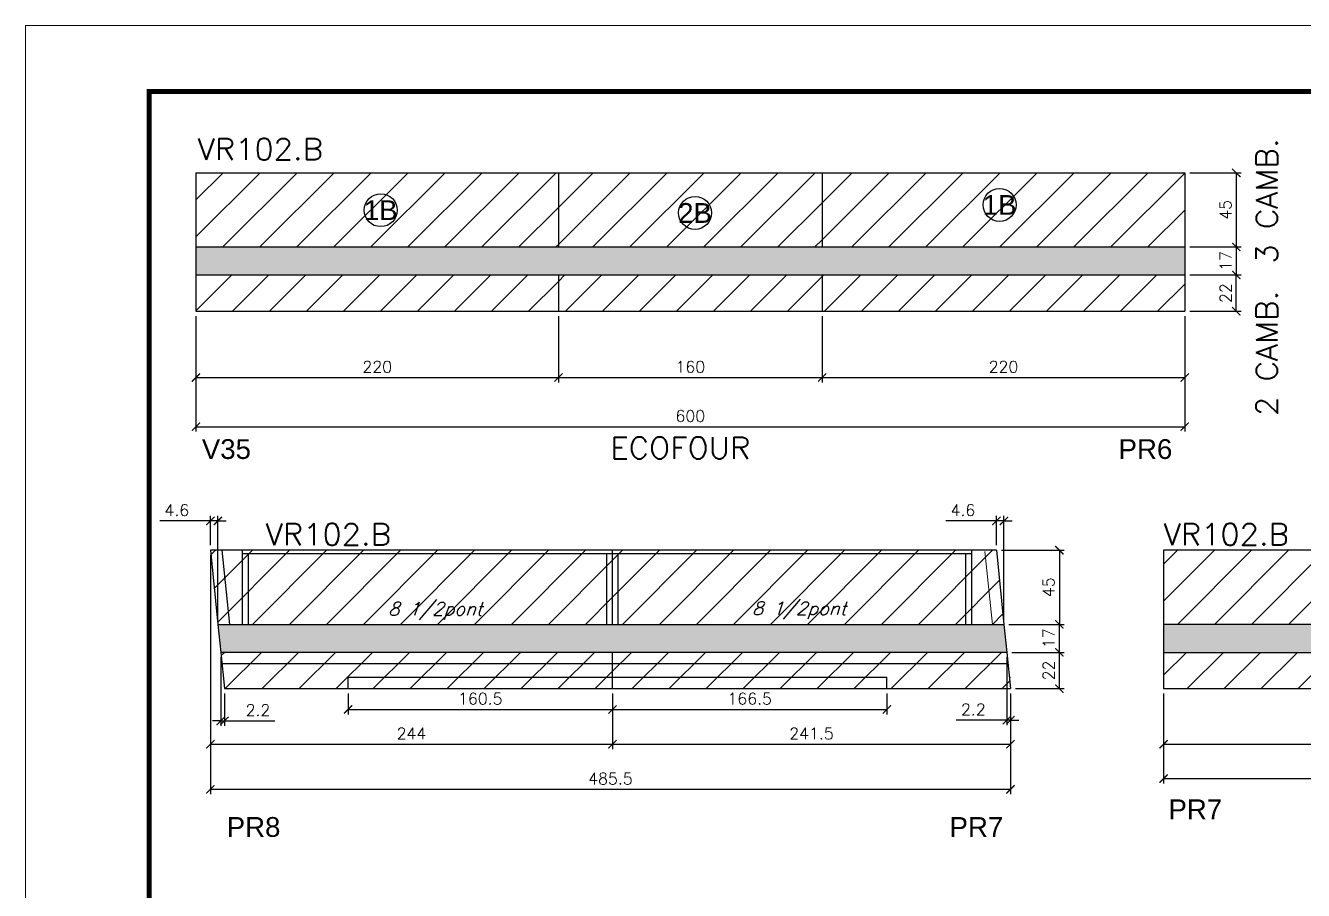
# Model space of a CAD drawing. Extents: x 2582 to 11841, y -26396 to 2611.
# Drawn here: x 2582 to 3357, y -1751 to -1226 of the extents above; entities that cross this region are included whole.
import ezdxf
from ezdxf.enums import TextEntityAlignment as Align

# ---------------------------------------------------------------- set-up
doc = ezdxf.new("R2010")
doc.units = 0
doc.linetypes.add('DASHED', pattern=[0.75, 0.5, -0.25])
for name, color, linetype in [('5', 5, 'Continuous'), ('COTA', 241, 'Continuous'), ('Painéis', 200, 'Continuous'), ('Romaneio', 10, 'Continuous'), ('SARR_2.2x7', 40, 'Continuous'), ('SARR_3.5x7', 81, 'Continuous'), ('texto', 7, 'Continuous')]:
    doc.layers.add(name, color=color, linetype=linetype)
for name, color, linetype, lineweight in [('Folhas', 255, 'Continuous', 9), ('Hachura', 251, 'Continuous', 9), ('Sarr 2.2x7', 40, 'Continuous', 9), ('SARRAFO DE PRESSAO', 251, 'DASHED', 9), ('Texto Seção', 7, 'Continuous', 15)]:
    doc.layers.add(name, color=color, linetype=linetype, lineweight=lineweight)
doc.styles.add('ARIAL', font='arial.ttf')
doc.styles.add('REGUA-120', font='ROMANS.shx', dxfattribs={"height": 15})
doc.styles.add('Romans', font='romans.shx')
doc.styles.get("Standard").update_dxf_attribs({"font": 'arial.ttf'})
doc.dimstyles.new('Cota Paínel', dxfattribs={"dimtxt": 7, "dimasz": 5, "dimexe": 3, "dimexo": 3, "dimgap": 3, "dimtad": 1, "dimdec": 1, "dimzin": 12, "dimdsep": 46, "dimtxsty": 'Romans', "dimblk": 'ARCHTICK', "dimcen": 0, "dimclrd": 4, "dimclre": 4, "dimclrt": 1, "dimadec": 1, "dimazin": 3, "dimtfac": 1, "dimtdec": 1, "dimtmove": 0, "dimatfit": 3, "dimldrblk": 'OBLIQUE', "dimfxl": 1, "dimtolj": 1, "dimtzin": 12, "dimarcsym": 0})
pattern_1 = [(45, (-126439.366, -33020.383), (-11.2253202, 11.2253202), [])]

# ---------------------------------------------------------------- blocks, each defined once
blk = doc.blocks.new('9999999999')
at = {"layer": 'Folhas'}
blk.add_lwpolyline([(98138.98, 34190.21), (99623.98, 34190.21), (99623.98, 35240.21), (98138.98, 35240.21)], close=True, dxfattribs=at)
at = {"layer": 'Folhas', "color": 30, "const_width": 3}
blk.add_lwpolyline([(98213.98, 34230.21), (99583.98, 34230.21), (99583.98, 35200.21), (98213.98, 35200.21)], close=True, dxfattribs=at)
blk = doc.blocks.new('_ArchTick')
at = {"color": 0, "linetype": 'ByBlock', "const_width": 0.15}
blk.add_lwpolyline([(-0.5, -0.5), (0.5, 0.5)], dxfattribs=at)
blk = doc.blocks.new('*D303')
at = {"layer": 'COTA', "color": 4, "linetype": 'ByBlock', "lineweight": -2, "transparency": 16777216}
for p, q in [((3272.16, -1631.37), (3272.16, -1686.03)), ((3846.59, -1631.37), (3846.59, -1686.03)), ((3272.16, -1683.03), (3846.59, -1683.03))]:
    blk.add_line(p, q, dxfattribs=at)
at = {"layer": 'Defpoints', "color": 0, "linetype": 'ByBlock', "transparency": 16777216}
for p in [(3272.16, -1628.37), (3846.59, -1628.37), (3846.59, -1683.03)]:
    blk.add_point(p, dxfattribs=at)
at = {"layer": 'COTA', "color": 4, "linetype": 'ByBlock', "lineweight": -2, "transparency": 16777216, "xscale": 5, "yscale": 5, "zscale": 5, "rotation": 180}
blk.add_blockref('_ArchTick', (3272.16, -1683.03), dxfattribs=at)
at = {"layer": 'COTA', "color": 4, "linetype": 'ByBlock', "lineweight": -2, "transparency": 16777216, "xscale": 5, "yscale": 5, "zscale": 5}
blk.add_blockref('_ArchTick', (3846.59, -1683.03), dxfattribs=at)
at = {"layer": 'COTA', "color": 1, "linetype": 'ByBlock', "transparency": 16777216, "insert": (3564.15, -1676.53), "char_height": 7, "attachment_point": 5, "style": 'Romans'}
blk.add_mtext('\\A1;574.4', dxfattribs=at)
blk = doc.blocks.new('_Oblique')
at = {"color": 0, "linetype": 'ByBlock', "lineweight": -2}
blk.add_line((-0.5, -0.5), (0.5, 0.5), dxfattribs=at)
blk = doc.blocks.new('*D307')
at = {"layer": 'COTA', "color": 4, "linetype": 'ByBlock', "lineweight": -2, "transparency": 16777216}
for p, q in [((3272.16, -1631.37), (3272.16, -1665.17)), ((3492.16, -1631.37), (3492.16, -1665.17)), ((3272.16, -1662.17), (3492.16, -1662.17))]:
    blk.add_line(p, q, dxfattribs=at)
at = {"layer": 'Defpoints', "color": 0, "linetype": 'ByBlock', "transparency": 16777216}
for p in [(3272.16, -1628.37), (3492.16, -1628.37), (3492.16, -1662.17)]:
    blk.add_point(p, dxfattribs=at)
at = {"layer": 'COTA', "color": 4, "linetype": 'ByBlock', "lineweight": -2, "transparency": 16777216, "xscale": 5, "yscale": 5, "zscale": 5, "rotation": 180}
blk.add_blockref('_ArchTick', (3272.16, -1662.17), dxfattribs=at)
at = {"layer": 'COTA', "color": 4, "linetype": 'ByBlock', "lineweight": -2, "transparency": 16777216, "xscale": 5, "yscale": 5, "zscale": 5}
blk.add_blockref('_ArchTick', (3492.16, -1662.17), dxfattribs=at)
at = {"layer": 'COTA', "color": 1, "linetype": 'ByBlock', "transparency": 16777216, "insert": (3382.16, -1655.67), "char_height": 7, "attachment_point": 5, "style": 'Romans'}
blk.add_mtext('\\A1;220', dxfattribs=at)
blk = doc.blocks.new('*D280')
at = {"layer": 'COTA', "color": 4, "linetype": 'ByBlock', "lineweight": -2, "transparency": 16777216}
for p, q in [((2693.78, -1547.37), (2693.78, -1692.53)), ((3179.3, -1631.37), (3179.3, -1692.53)), ((3179.3, -1689.53), (2693.78, -1689.53))]:
    blk.add_line(p, q, dxfattribs=at)
at = {"layer": 'Defpoints', "color": 0, "linetype": 'ByBlock', "transparency": 16777216}
for p in [(2693.78, -1544.37), (3179.3, -1628.37), (2693.78, -1689.53)]:
    blk.add_point(p, dxfattribs=at)
at = {"layer": 'COTA', "color": 4, "linetype": 'ByBlock', "lineweight": -2, "transparency": 16777216, "xscale": 5, "yscale": 5, "zscale": 5, "rotation": 180}
blk.add_blockref('_ArchTick', (2693.78, -1689.53), dxfattribs=at)
at = {"layer": 'COTA', "color": 4, "linetype": 'ByBlock', "lineweight": -2, "transparency": 16777216, "xscale": 5, "yscale": 5, "zscale": 5}
blk.add_blockref('_ArchTick', (3179.3, -1689.53), dxfattribs=at)
at = {"layer": 'COTA', "color": 1, "linetype": 'ByBlock', "transparency": 16777216, "insert": (2936.54, -1683.03), "char_height": 7, "attachment_point": 5, "style": 'Romans'}
blk.add_mtext('\\A1;485.5', dxfattribs=at)
blk = doc.blocks.new('*D281')
at = {"layer": 'COTA', "color": 4, "linetype": 'ByBlock', "lineweight": -2, "transparency": 16777216}
for p, q in [((2693.78, -1547.37), (2693.78, -1665.17)), ((2937.78, -1631.37), (2937.78, -1665.17)), ((2693.78, -1662.17), (2937.78, -1662.17))]:
    blk.add_line(p, q, dxfattribs=at)
at = {"layer": 'Defpoints', "color": 0, "linetype": 'ByBlock', "transparency": 16777216}
for p in [(2693.78, -1544.37), (2937.78, -1628.37), (2937.78, -1662.17)]:
    blk.add_point(p, dxfattribs=at)
at = {"layer": 'COTA', "color": 4, "linetype": 'ByBlock', "lineweight": -2, "transparency": 16777216, "xscale": 5, "yscale": 5, "zscale": 5, "rotation": 180}
blk.add_blockref('_ArchTick', (2693.78, -1662.17), dxfattribs=at)
at = {"layer": 'COTA', "color": 4, "linetype": 'ByBlock', "lineweight": -2, "transparency": 16777216, "xscale": 5, "yscale": 5, "zscale": 5}
blk.add_blockref('_ArchTick', (2937.78, -1662.17), dxfattribs=at)
at = {"layer": 'COTA', "color": 1, "linetype": 'ByBlock', "transparency": 16777216, "insert": (2815.78, -1655.67), "char_height": 7, "attachment_point": 5, "style": 'Romans'}
blk.add_mtext('\\A1;244', dxfattribs=at)
blk = doc.blocks.new('*D282')
at = {"layer": 'COTA', "color": 4, "linetype": 'ByBlock', "lineweight": -2, "transparency": 16777216}
for p, q in [((2937.78, -1631.37), (2937.78, -1665.17)), ((3179.3, -1631.37), (3179.3, -1665.17)), ((2937.78, -1662.17), (3179.3, -1662.17))]:
    blk.add_line(p, q, dxfattribs=at)
at = {"layer": 'Defpoints', "color": 0, "linetype": 'ByBlock', "transparency": 16777216}
for p in [(2937.78, -1628.37), (3179.3, -1628.37), (3179.3, -1662.17)]:
    blk.add_point(p, dxfattribs=at)
at = {"layer": 'COTA', "color": 4, "linetype": 'ByBlock', "lineweight": -2, "transparency": 16777216, "xscale": 5, "yscale": 5, "zscale": 5, "rotation": 180}
blk.add_blockref('_ArchTick', (2937.78, -1662.17), dxfattribs=at)
at = {"layer": 'COTA', "color": 4, "linetype": 'ByBlock', "lineweight": -2, "transparency": 16777216, "xscale": 5, "yscale": 5, "zscale": 5}
blk.add_blockref('_ArchTick', (3179.3, -1662.17), dxfattribs=at)
at = {"layer": 'COTA', "color": 1, "linetype": 'ByBlock', "transparency": 16777216, "insert": (3058.54, -1655.67), "char_height": 7, "attachment_point": 5, "style": 'Romans'}
blk.add_mtext('\\A1;241.5', dxfattribs=at)
blk = doc.blocks.new('*D283')
at = {"layer": 'COTA', "color": 4, "linetype": 'ByBlock', "lineweight": -2, "transparency": 16777216}
for p, q in [((3173.77, -1544.37), (3211.95, -1544.37)), ((3208.95, -1544.37), (3208.95, -1589.37)), ((3178.34, -1589.37), (3211.95, -1589.37))]:
    blk.add_line(p, q, dxfattribs=at)
at = {"layer": 'Defpoints', "color": 0, "linetype": 'ByBlock', "transparency": 16777216}
for p in [(3170.77, -1544.37), (3175.34, -1589.37), (3208.95, -1589.37)]:
    blk.add_point(p, dxfattribs=at)
at = {"layer": 'COTA', "color": 4, "linetype": 'ByBlock', "lineweight": -2, "transparency": 16777216, "xscale": 5, "yscale": 5, "zscale": 5}
for p, rotation in [((3208.95, -1544.37), 90), ((3208.95, -1589.37), 270)]:
    blk.add_blockref('_ArchTick', p, dxfattribs=dict(at, rotation=rotation))
at = {"layer": 'COTA', "color": 1, "linetype": 'ByBlock', "transparency": 16777216, "insert": (3202.45, -1566.87), "char_height": 7, "attachment_point": 5, "rotation": 90, "style": 'Romans'}
blk.add_mtext('\\A1;45', dxfattribs=at)
blk = doc.blocks.new('*D284')
at = {"layer": 'COTA', "color": 4, "linetype": 'ByBlock', "lineweight": -2, "transparency": 16777216}
for p, q in [((3180.06, -1589.37), (3211.95, -1589.37)), ((3208.95, -1606.37), (3208.95, -1589.37)), ((3180.06, -1606.37), (3211.95, -1606.37))]:
    blk.add_line(p, q, dxfattribs=at)
at = {"layer": 'Defpoints', "color": 0, "linetype": 'ByBlock', "transparency": 16777216}
for p in [(3177.06, -1589.37), (3208.95, -1589.37), (3177.06, -1606.37)]:
    blk.add_point(p, dxfattribs=at)
at = {"layer": 'COTA', "color": 4, "linetype": 'ByBlock', "lineweight": -2, "transparency": 16777216, "xscale": 5, "yscale": 5, "zscale": 5}
for p, rotation in [((3208.95, -1589.37), 90), ((3208.95, -1606.37), 270)]:
    blk.add_blockref('_ArchTick', p, dxfattribs=dict(at, rotation=rotation))
at = {"layer": 'COTA', "color": 1, "linetype": 'ByBlock', "transparency": 16777216, "insert": (3202.45, -1597.87), "char_height": 7, "attachment_point": 5, "rotation": 90, "style": 'Romans'}
blk.add_mtext('\\A1;17', dxfattribs=at)
blk = doc.blocks.new('*D57')
at = {"layer": 'COTA', "color": 4, "linetype": 'ByBlock', "lineweight": -2, "transparency": 16777216}
for p, q in [((3180.06, -1606.37), (3211.95, -1606.37)), ((3208.95, -1628.37), (3208.95, -1606.37)), ((3182.3, -1628.37), (3211.95, -1628.37))]:
    blk.add_line(p, q, dxfattribs=at)
at = {"layer": 'Defpoints', "color": 0, "linetype": 'ByBlock', "transparency": 16777216}
for p in [(3177.06, -1606.37), (3208.95, -1606.37), (3179.3, -1628.37)]:
    blk.add_point(p, dxfattribs=at)
at = {"layer": 'COTA', "color": 4, "linetype": 'ByBlock', "lineweight": -2, "transparency": 16777216, "xscale": 5, "yscale": 5, "zscale": 5}
for p, rotation in [((3208.95, -1606.37), 90), ((3208.95, -1628.37), 270)]:
    blk.add_blockref('_ArchTick', p, dxfattribs=dict(at, rotation=rotation))
at = {"layer": 'COTA', "color": 1, "linetype": 'ByBlock', "transparency": 16777216, "insert": (3202.45, -1617.37), "char_height": 7, "attachment_point": 5, "rotation": 90, "style": 'Romans'}
blk.add_mtext('\\A1;22', dxfattribs=at)
blk = doc.blocks.new('*D285')
at = {"layer": 'COTA', "color": 4, "linetype": 'ByBlock', "lineweight": -2, "transparency": 16777216}
for p, q in [((2777.32, -1631.37), (2777.32, -1644.02)), ((2937.78, -1631.37), (2937.78, -1644.02)), ((2777.32, -1641.02), (2937.78, -1641.02))]:
    blk.add_line(p, q, dxfattribs=at)
at = {"layer": 'Defpoints', "color": 0, "linetype": 'ByBlock', "transparency": 16777216}
for p in [(2777.32, -1628.37), (2937.78, -1628.37), (2937.78, -1641.02)]:
    blk.add_point(p, dxfattribs=at)
at = {"layer": 'COTA', "color": 4, "linetype": 'ByBlock', "lineweight": -2, "transparency": 16777216, "xscale": 5, "yscale": 5, "zscale": 5, "rotation": 180}
blk.add_blockref('_ArchTick', (2777.32, -1641.02), dxfattribs=at)
at = {"layer": 'COTA', "color": 4, "linetype": 'ByBlock', "lineweight": -2, "transparency": 16777216, "xscale": 5, "yscale": 5, "zscale": 5}
blk.add_blockref('_ArchTick', (2937.78, -1641.02), dxfattribs=at)
at = {"layer": 'COTA', "color": 1, "linetype": 'ByBlock', "transparency": 16777216, "insert": (2857.55, -1634.52), "char_height": 7, "attachment_point": 5, "style": 'Romans'}
blk.add_mtext('\\A1;160.5', dxfattribs=at)
blk = doc.blocks.new('*D286')
at = {"layer": 'COTA', "color": 4, "linetype": 'ByBlock', "lineweight": -2, "transparency": 16777216}
for p, q in [((2937.78, -1631.37), (2937.78, -1644.02)), ((3104.3, -1631.37), (3104.3, -1644.02)), ((2937.78, -1641.02), (3104.3, -1641.02))]:
    blk.add_line(p, q, dxfattribs=at)
at = {"layer": 'Defpoints', "color": 0, "linetype": 'ByBlock', "transparency": 16777216}
for p in [(2937.78, -1628.37), (3104.3, -1628.37), (3104.3, -1641.02)]:
    blk.add_point(p, dxfattribs=at)
at = {"layer": 'COTA', "color": 4, "linetype": 'ByBlock', "lineweight": -2, "transparency": 16777216, "xscale": 5, "yscale": 5, "zscale": 5, "rotation": 180}
blk.add_blockref('_ArchTick', (2937.78, -1641.02), dxfattribs=at)
at = {"layer": 'COTA', "color": 4, "linetype": 'ByBlock', "lineweight": -2, "transparency": 16777216, "xscale": 5, "yscale": 5, "zscale": 5}
blk.add_blockref('_ArchTick', (3104.3, -1641.02), dxfattribs=at)
at = {"layer": 'COTA', "color": 1, "linetype": 'ByBlock', "transparency": 16777216, "insert": (3021.04, -1634.52), "char_height": 7, "attachment_point": 5, "style": 'Romans'}
blk.add_mtext('\\A1;166.5', dxfattribs=at)
blk = doc.blocks.new('*D287')
at = {"layer": 'COTA', "color": 4, "linetype": 'ByBlock', "lineweight": -2, "transparency": 16777216}
for p, q in [((3177.06, -1609.37), (3177.06, -1650.55)), ((3179.3, -1631.37), (3179.3, -1650.55)), ((3177.06, -1647.55), (3146.4, -1647.55)), ((3179.3, -1647.55), (3177.06, -1647.55)), ((3179.3, -1647.55), (3184.3, -1647.55))]:
    blk.add_line(p, q, dxfattribs=at)
at = {"layer": 'Defpoints', "color": 0, "linetype": 'ByBlock', "transparency": 16777216}
for p in [(3177.06, -1606.37), (3179.3, -1628.37), (3177.06, -1647.55)]:
    blk.add_point(p, dxfattribs=at)
at = {"layer": 'COTA', "color": 4, "linetype": 'ByBlock', "lineweight": -2, "transparency": 16777216, "xscale": 5, "yscale": 5, "zscale": 5}
blk.add_blockref('_ArchTick', (3177.06, -1647.55), dxfattribs=at)
at = {"layer": 'COTA', "color": 4, "linetype": 'ByBlock', "lineweight": -2, "transparency": 16777216, "xscale": 5, "yscale": 5, "zscale": 5, "rotation": 180}
blk.add_blockref('_ArchTick', (3179.3, -1647.55), dxfattribs=at)
at = {"layer": 'COTA', "color": 1, "linetype": 'ByBlock', "transparency": 16777216, "insert": (3156.73, -1641.05), "char_height": 7, "attachment_point": 5, "style": 'Romans'}
blk.add_mtext('\\A1;2.2', dxfattribs=at)
blk = doc.blocks.new('*D288')
at = {"layer": 'COTA', "color": 4, "linetype": 'ByBlock', "lineweight": -2, "transparency": 16777216}
for p, q in [((2700.08, -1609.37), (2700.08, -1651)), ((2702.32, -1631.37), (2702.32, -1651)), ((2700.08, -1648), (2695.08, -1648)), ((2700.08, -1648), (2702.32, -1648)), ((2702.32, -1648), (2732.98, -1648))]:
    blk.add_line(p, q, dxfattribs=at)
at = {"layer": 'Defpoints', "color": 0, "linetype": 'ByBlock', "transparency": 16777216}
for p in [(2700.08, -1606.37), (2702.32, -1628.37), (2702.32, -1648)]:
    blk.add_point(p, dxfattribs=at)
at = {"layer": 'COTA', "color": 4, "linetype": 'ByBlock', "lineweight": -2, "transparency": 16777216, "xscale": 5, "yscale": 5, "zscale": 5}
blk.add_blockref('_ArchTick', (2700.08, -1648), dxfattribs=at)
at = {"layer": 'COTA', "color": 4, "linetype": 'ByBlock', "lineweight": -2, "transparency": 16777216, "xscale": 5, "yscale": 5, "zscale": 5, "rotation": 180}
blk.add_blockref('_ArchTick', (2702.32, -1648), dxfattribs=at)
at = {"layer": 'COTA', "color": 1, "linetype": 'ByBlock', "transparency": 16777216, "insert": (2722.65, -1641.5), "char_height": 7, "attachment_point": 5, "style": 'Romans'}
blk.add_mtext('\\A1;2.2', dxfattribs=at)
blk = doc.blocks.new('*D289')
at = {"layer": 'COTA', "color": 4, "linetype": 'ByBlock', "lineweight": -2, "transparency": 16777216}
for p, q in [((2693.78, -1526.58), (2663.11, -1526.58)), ((2693.78, -1541.37), (2693.78, -1523.58)), ((2698.35, -1526.58), (2693.78, -1526.58)), ((2698.35, -1586.37), (2698.35, -1523.58)), ((2698.35, -1526.58), (2703.35, -1526.58))]:
    blk.add_line(p, q, dxfattribs=at)
at = {"layer": 'Defpoints', "color": 0, "linetype": 'ByBlock', "transparency": 16777216}
for p in [(2693.78, -1526.58), (2693.78, -1544.37), (2698.35, -1589.37)]:
    blk.add_point(p, dxfattribs=at)
at = {"layer": 'COTA', "color": 4, "linetype": 'ByBlock', "lineweight": -2, "transparency": 16777216, "xscale": 5, "yscale": 5, "zscale": 5}
blk.add_blockref('_ArchTick', (2693.78, -1526.58), dxfattribs=at)
at = {"layer": 'COTA', "color": 4, "linetype": 'ByBlock', "lineweight": -2, "transparency": 16777216, "xscale": 5, "yscale": 5, "zscale": 5, "rotation": 180}
blk.add_blockref('_ArchTick', (2698.35, -1526.58), dxfattribs=at)
at = {"layer": 'COTA', "color": 1, "linetype": 'ByBlock', "transparency": 16777216, "insert": (2673.44, -1520.08), "char_height": 7, "attachment_point": 5, "style": 'Romans'}
blk.add_mtext('\\A1;4.6', dxfattribs=at)
blk = doc.blocks.new('*D58')
at = {"layer": 'COTA', "color": 4, "linetype": 'ByBlock', "lineweight": -2, "transparency": 16777216}
for p, q in [((3170.77, -1526.58), (3140.1, -1526.58)), ((3170.77, -1541.37), (3170.77, -1523.58)), ((3175.34, -1526.58), (3170.77, -1526.58)), ((3175.34, -1586.37), (3175.34, -1523.58)), ((3175.34, -1526.58), (3180.34, -1526.58))]:
    blk.add_line(p, q, dxfattribs=at)
at = {"layer": 'Defpoints', "color": 0, "linetype": 'ByBlock', "transparency": 16777216}
for p in [(3170.77, -1526.58), (3170.77, -1544.37), (3175.34, -1589.37)]:
    blk.add_point(p, dxfattribs=at)
at = {"layer": 'COTA', "color": 4, "linetype": 'ByBlock', "lineweight": -2, "transparency": 16777216, "xscale": 5, "yscale": 5, "zscale": 5}
blk.add_blockref('_ArchTick', (3170.77, -1526.58), dxfattribs=at)
at = {"layer": 'COTA', "color": 4, "linetype": 'ByBlock', "lineweight": -2, "transparency": 16777216, "xscale": 5, "yscale": 5, "zscale": 5, "rotation": 180}
blk.add_blockref('_ArchTick', (3175.34, -1526.58), dxfattribs=at)
at = {"layer": 'COTA', "color": 1, "linetype": 'ByBlock', "transparency": 16777216, "insert": (3150.43, -1520.08), "char_height": 7, "attachment_point": 5, "style": 'Romans'}
blk.add_mtext('\\A1;4.6', dxfattribs=at)
blk = doc.blocks.new('*D290')
at = {"layer": 'COTA', "color": 4, "linetype": 'ByBlock', "lineweight": -2, "transparency": 16777216}
for p, q in [((3288.03, -1315.32), (3319.32, -1315.32)), ((3316.32, -1315.32), (3316.32, -1360.32)), ((3288.03, -1360.32), (3319.32, -1360.32))]:
    blk.add_line(p, q, dxfattribs=at)
at = {"layer": 'Defpoints', "color": 0, "linetype": 'ByBlock', "transparency": 16777216}
for p in [(3285.03, -1315.32), (3285.03, -1360.32), (3316.32, -1360.32)]:
    blk.add_point(p, dxfattribs=at)
at = {"layer": 'COTA', "color": 4, "linetype": 'ByBlock', "lineweight": -2, "transparency": 16777216, "xscale": 5, "yscale": 5, "zscale": 5}
for p, rotation in [((3316.32, -1315.32), 90), ((3316.32, -1360.32), 270)]:
    blk.add_blockref('_ArchTick', p, dxfattribs=dict(at, rotation=rotation))
at = {"layer": 'COTA', "color": 1, "linetype": 'ByBlock', "transparency": 16777216, "insert": (3309.82, -1337.82), "char_height": 7, "attachment_point": 5, "rotation": 90, "style": 'Romans'}
blk.add_mtext('\\A1;45', dxfattribs=at)
blk = doc.blocks.new('*D291')
at = {"layer": 'COTA', "color": 4, "linetype": 'ByBlock', "lineweight": -2, "transparency": 16777216}
for p, q in [((3288.03, -1360.32), (3319.32, -1360.32)), ((3316.32, -1360.32), (3316.32, -1377.32)), ((3288.03, -1377.32), (3319.32, -1377.32))]:
    blk.add_line(p, q, dxfattribs=at)
at = {"layer": 'Defpoints', "color": 0, "linetype": 'ByBlock', "transparency": 16777216}
for p in [(3285.03, -1360.32), (3285.03, -1377.32), (3316.32, -1377.32)]:
    blk.add_point(p, dxfattribs=at)
at = {"layer": 'COTA', "color": 4, "linetype": 'ByBlock', "lineweight": -2, "transparency": 16777216, "xscale": 5, "yscale": 5, "zscale": 5}
for p, rotation in [((3316.32, -1360.32), 90), ((3316.32, -1377.32), 270)]:
    blk.add_blockref('_ArchTick', p, dxfattribs=dict(at, rotation=rotation))
at = {"layer": 'COTA', "color": 1, "linetype": 'ByBlock', "transparency": 16777216, "insert": (3309.82, -1368.82), "char_height": 7, "attachment_point": 5, "rotation": 90, "style": 'Romans'}
blk.add_mtext('\\A1;17', dxfattribs=at)
blk = doc.blocks.new('*D292')
at = {"layer": 'COTA', "color": 4, "linetype": 'ByBlock', "lineweight": -2, "transparency": 16777216}
for p, q in [((3288.03, -1377.32), (3319.32, -1377.32)), ((3316.32, -1399.32), (3316.32, -1377.32)), ((3288.03, -1399.32), (3319.32, -1399.32))]:
    blk.add_line(p, q, dxfattribs=at)
at = {"layer": 'Defpoints', "color": 0, "linetype": 'ByBlock', "transparency": 16777216}
for p in [(3285.03, -1377.32), (3316.32, -1377.32), (3285.03, -1399.32)]:
    blk.add_point(p, dxfattribs=at)
at = {"layer": 'COTA', "color": 4, "linetype": 'ByBlock', "lineweight": -2, "transparency": 16777216, "xscale": 5, "yscale": 5, "zscale": 5}
for p, rotation in [((3316.32, -1377.32), 90), ((3316.32, -1399.32), 270)]:
    blk.add_blockref('_ArchTick', p, dxfattribs=dict(at, rotation=rotation))
at = {"layer": 'COTA', "color": 1, "linetype": 'ByBlock', "transparency": 16777216, "insert": (3309.82, -1388.32), "char_height": 7, "attachment_point": 5, "rotation": 90, "style": 'Romans'}
blk.add_mtext('\\A1;22', dxfattribs=at)
blk = doc.blocks.new('*D293')
at = {"layer": 'COTA', "color": 4, "linetype": 'ByBlock', "lineweight": -2, "transparency": 16777216}
for p, q in [((2685.03, -1402.32), (2685.03, -1442.59)), ((2905.03, -1402.32), (2905.03, -1442.59)), ((2685.03, -1439.59), (2905.03, -1439.59))]:
    blk.add_line(p, q, dxfattribs=at)
at = {"layer": 'Defpoints', "color": 0, "linetype": 'ByBlock', "transparency": 16777216}
for p in [(2685.03, -1399.32), (2905.03, -1399.32), (2905.03, -1439.59)]:
    blk.add_point(p, dxfattribs=at)
at = {"layer": 'COTA', "color": 4, "linetype": 'ByBlock', "lineweight": -2, "transparency": 16777216, "xscale": 5, "yscale": 5, "zscale": 5, "rotation": 180}
blk.add_blockref('_ArchTick', (2685.03, -1439.59), dxfattribs=at)
at = {"layer": 'COTA', "color": 4, "linetype": 'ByBlock', "lineweight": -2, "transparency": 16777216, "xscale": 5, "yscale": 5, "zscale": 5}
blk.add_blockref('_ArchTick', (2905.03, -1439.59), dxfattribs=at)
at = {"layer": 'COTA', "color": 1, "linetype": 'ByBlock', "transparency": 16777216, "insert": (2795.03, -1433.09), "char_height": 7, "attachment_point": 5, "style": 'Romans'}
blk.add_mtext('\\A1;220', dxfattribs=at)
blk = doc.blocks.new('*D294')
at = {"layer": 'COTA', "color": 4, "linetype": 'ByBlock', "lineweight": -2, "transparency": 16777216}
for p, q in [((2905.03, -1402.32), (2905.03, -1442.59)), ((3065.03, -1402.32), (3065.03, -1442.59)), ((2905.03, -1439.59), (3065.03, -1439.59))]:
    blk.add_line(p, q, dxfattribs=at)
at = {"layer": 'Defpoints', "color": 0, "linetype": 'ByBlock', "transparency": 16777216}
for p in [(2905.03, -1399.32), (3065.03, -1399.32), (3065.03, -1439.59)]:
    blk.add_point(p, dxfattribs=at)
at = {"layer": 'COTA', "color": 4, "linetype": 'ByBlock', "lineweight": -2, "transparency": 16777216, "xscale": 5, "yscale": 5, "zscale": 5, "rotation": 180}
blk.add_blockref('_ArchTick', (2905.03, -1439.59), dxfattribs=at)
at = {"layer": 'COTA', "color": 4, "linetype": 'ByBlock', "lineweight": -2, "transparency": 16777216, "xscale": 5, "yscale": 5, "zscale": 5}
blk.add_blockref('_ArchTick', (3065.03, -1439.59), dxfattribs=at)
at = {"layer": 'COTA', "color": 1, "linetype": 'ByBlock', "transparency": 16777216, "insert": (2985.03, -1433.09), "char_height": 7, "attachment_point": 5, "style": 'Romans'}
blk.add_mtext('\\A1;160', dxfattribs=at)
blk = doc.blocks.new('*D295')
at = {"layer": 'COTA', "color": 4, "linetype": 'ByBlock', "lineweight": -2, "transparency": 16777216}
for p, q in [((3065.03, -1402.32), (3065.03, -1442.59)), ((3285.03, -1402.32), (3285.03, -1442.59)), ((3065.03, -1439.59), (3285.03, -1439.59))]:
    blk.add_line(p, q, dxfattribs=at)
at = {"layer": 'Defpoints', "color": 0, "linetype": 'ByBlock', "transparency": 16777216}
for p in [(3065.03, -1399.32), (3285.03, -1399.32), (3285.03, -1439.59)]:
    blk.add_point(p, dxfattribs=at)
at = {"layer": 'COTA', "color": 4, "linetype": 'ByBlock', "lineweight": -2, "transparency": 16777216, "xscale": 5, "yscale": 5, "zscale": 5, "rotation": 180}
blk.add_blockref('_ArchTick', (3065.03, -1439.59), dxfattribs=at)
at = {"layer": 'COTA', "color": 4, "linetype": 'ByBlock', "lineweight": -2, "transparency": 16777216, "xscale": 5, "yscale": 5, "zscale": 5}
blk.add_blockref('_ArchTick', (3285.03, -1439.59), dxfattribs=at)
at = {"layer": 'COTA', "color": 1, "linetype": 'ByBlock', "transparency": 16777216, "insert": (3175.03, -1433.09), "char_height": 7, "attachment_point": 5, "style": 'Romans'}
blk.add_mtext('\\A1;220', dxfattribs=at)
blk = doc.blocks.new('*D59')
at = {"layer": 'COTA', "color": 4, "linetype": 'ByBlock', "lineweight": -2, "transparency": 16777216}
for p, q in [((2685.03, -1402.32), (2685.03, -1472.39)), ((3285.03, -1402.32), (3285.03, -1472.39)), ((2685.03, -1469.39), (3285.03, -1469.39))]:
    blk.add_line(p, q, dxfattribs=at)
at = {"layer": 'Defpoints', "color": 0, "linetype": 'ByBlock', "transparency": 16777216}
for p in [(2685.03, -1399.32), (3285.03, -1399.32), (3285.03, -1469.39)]:
    blk.add_point(p, dxfattribs=at)
at = {"layer": 'COTA', "color": 4, "linetype": 'ByBlock', "lineweight": -2, "transparency": 16777216, "xscale": 5, "yscale": 5, "zscale": 5, "rotation": 180}
blk.add_blockref('_ArchTick', (2685.03, -1469.39), dxfattribs=at)
at = {"layer": 'COTA', "color": 4, "linetype": 'ByBlock', "lineweight": -2, "transparency": 16777216, "xscale": 5, "yscale": 5, "zscale": 5}
blk.add_blockref('_ArchTick', (3285.03, -1469.39), dxfattribs=at)
at = {"layer": 'COTA', "color": 1, "linetype": 'ByBlock', "transparency": 16777216, "insert": (2985.03, -1462.89), "char_height": 7, "attachment_point": 5, "style": 'Romans'}
blk.add_mtext('\\A1;600', dxfattribs=at)

msp = doc.modelspace()

# ---------------------------------------------------------------- hatches: boundary and pattern name
at = {"layer": 'COTA', "linetype": 'ByBlock'}
h = msp.add_hatch(dxfattribs=at)
h.set_pattern_fill('AR-CONC', color=256, scale=0.03)
h.set_pattern_definition([(50, (-129661.9645, -30723.233), (5.46554007, -0.47817257), [0.5715, -6.2865]), (355, (-129661.9645, -30723.233), (-1.05730264, 5.73170536), [0.4572, -5.02921753]), (100.4514447, (-129661.509, -30723.273), (4.40823741, 5.25353256), [0.48570026, -5.34270734]), (46.1842, (-129661.9645, -30721.709), (8.13237123, -1.26126984), [0.85725, -9.42975]), (96.6355576, (-129661.287, -30721.814), (7.122124, 7.42278374), [0.7285507, -8.01406824]), (351.184151, (-129661.9645, -30721.709), (7.122124, 7.42278374), [0.685799, -7.54379196]), (21, (-129661.2025, -30722.09), (4.54843174, -3.06795595), [0.5715, -6.2865]), (326, (-129661.2025, -30722.09), (1.85406085, 5.52563898), [0.4572, -5.0292]), (71.451445, (-129660.8235, -30722.3457), (6.40249258, 2.45768307), [0.48570026, -5.34269813]), (37.5, (-129661.9645, -30723.233), (0.092658098, 2.536651166), [0, -4.96824, 0, -5.1054, 0, -5.04825]), (7.5, (-129661.9645, -30723.233), (2.004589875, 3.005417245), [0, -2.91084, 0, -4.85394, 0, -1.92405]), (327.5, (-129663.6638, -30723.233), (4.067717855, -0.17186232), [0, -1.905, 0, -5.9436, 0, -7.8867]), (317.5, (-129664.4258, -30723.233), (4.44387544, 0.76279473), [0, -2.4765, 0, -3.94716, 0, -5.6007])])
h.paths.add_polyline_path([(2685.03, -1360.32), (2685.03, -1377.32), (3285.03, -1377.32), (3285.03, -1360.32)])
h = msp.add_hatch(dxfattribs=at)
h.set_pattern_fill('AR-CONC', color=256, scale=0.03)
h.set_pattern_definition([(50, (-129729.6924, -30871.478), (5.46554007, -0.47817257), [0.5715, -6.2865]), (355, (-129729.6924, -30871.478), (-1.05730264, 5.73170536), [0.4572, -5.02921753]), (100.4514447, (-129729.237, -30871.5177), (4.40823741, 5.25353256), [0.48570026, -5.34270734]), (46.1842, (-129729.6924, -30869.954), (8.13237123, -1.26126984), [0.85725, -9.42975]), (96.6355576, (-129729.015, -30870.059), (7.122124, 7.42278374), [0.7285507, -8.01406824]), (351.184151, (-129729.692, -30869.954), (7.122124, 7.42278374), [0.685799, -7.54379196]), (21, (-129728.9304, -30870.335), (4.54843174, -3.06795595), [0.5715, -6.2865]), (326, (-129728.9304, -30870.335), (1.85406085, 5.52563898), [0.4572, -5.0292]), (71.451445, (-129728.5514, -30870.5905), (6.40249258, 2.45768307), [0.48570026, -5.34269813]), (37.5, (-129729.6924, -30871.4779), (0.092658098, 2.536651166), [0, -4.96824, 0, -5.1054, 0, -5.04825]), (7.5, (-129729.6924, -30871.4779), (2.004589875, 3.005417245), [0, -2.91084, 0, -4.85394, 0, -1.92405]), (327.5, (-129731.3917, -30871.4779), (4.067717855, -0.17186232), [0, -1.905, 0, -5.9436, 0, -7.8867]), (317.5, (-129732.1537, -30871.478), (4.44387544, 0.76279473), [0, -2.4765, 0, -3.94716, 0, -5.6007])])
h.paths.add_polyline_path([(3175.34, -1589.37), (2937.78, -1589.37), (2937.78, -1606.37), (3177.06, -1606.37)])
h.paths.add_polyline_path([(2937.78, -1589.37), (2698.35, -1589.37), (2700.08, -1606.37), (2937.78, -1606.37)])
h = msp.add_hatch(dxfattribs=at)
h.set_pattern_fill('AR-CONC', color=256, scale=0.03)
h.set_pattern_definition([(50, (-129705.2856, -30871.478), (5.46554007, -0.47817257), [0.5715, -6.2865]), (355, (-129705.2856, -30871.478), (-1.05730264, 5.73170536), [0.4572, -5.02921753]), (100.4514447, (-129704.83, -30871.5177), (4.40823741, 5.25353256), [0.48570026, -5.34270734]), (46.1842, (-129705.2856, -30869.954), (8.13237123, -1.26126984), [0.85725, -9.42975]), (96.6355576, (-129704.608, -30870.059), (7.122124, 7.42278374), [0.7285507, -8.01406824]), (351.184151, (-129705.286, -30869.954), (7.122124, 7.42278374), [0.685799, -7.54379196]), (21, (-129704.5236, -30870.335), (4.54843174, -3.06795595), [0.5715, -6.2865]), (326, (-129704.5236, -30870.335), (1.85406085, 5.52563898), [0.4572, -5.0292]), (71.451445, (-129704.1446, -30870.5905), (6.40249258, 2.45768307), [0.48570026, -5.34269813]), (37.5, (-129705.2856, -30871.4779), (0.092658098, 2.536651166), [0, -4.96824, 0, -5.1054, 0, -5.04825]), (7.5, (-129705.2856, -30871.4779), (2.004589875, 3.005417245), [0, -2.91084, 0, -4.85394, 0, -1.92405]), (327.5, (-129706.985, -30871.4779), (4.067717855, -0.17186232), [0, -1.905, 0, -5.9436, 0, -7.8867]), (317.5, (-129707.747, -30871.478), (4.44387544, 0.76279473), [0, -2.4765, 0, -3.94716, 0, -5.6007])])
h.paths.add_polyline_path([(3272.16, -1589.37), (3272.16, -1606.37), (3492.16, -1606.37), (3492.16, -1589.37)])
h.paths.add_polyline_path([(3492.16, -1589.37), (3492.16, -1606.37), (3712.16, -1606.37), (3712.16, -1589.37)])
h.paths.add_polyline_path([(3712.16, -1589.37), (3712.16, -1606.37), (3846.59, -1606.37), (3846.59, -1589.37)])
at = {"layer": 'Hachura', "linetype": 'ByBlock'}
h = msp.add_hatch(dxfattribs=at)
h.set_pattern_fill('ANSI31', color=256, scale=5)
h.set_pattern_definition(pattern_1)
h.paths.add_polyline_path([(2905.03, -1315.32), (2685.03, -1315.32), (2685.03, -1360.32), (2905.03, -1360.32)])
h = msp.add_hatch(dxfattribs=at)
h.set_pattern_fill('ANSI31', color=256, scale=5)
h.set_pattern_definition(pattern_1)
h.paths.add_polyline_path([(3065.03, -1315.32), (2905.03, -1315.32), (2905.03, -1360.32), (3065.03, -1360.32)])
h = msp.add_hatch(dxfattribs=at)
h.set_pattern_fill('ANSI31', color=256, scale=5)
h.set_pattern_definition(pattern_1)
h.paths.add_polyline_path([(3285.03, -1315.32), (3065.03, -1315.32), (3065.03, -1360.32), (3285.03, -1360.32)])
h = msp.add_hatch(dxfattribs=at)
h.set_pattern_fill('ANSI31', color=256, scale=5)
h.set_pattern_definition(pattern_1)
h.paths.add_polyline_path([(2905.03, -1377.32), (2685.03, -1377.32), (2685.03, -1399.32), (2905.03, -1399.32)])
h = msp.add_hatch(dxfattribs=at)
h.set_pattern_fill('ANSI31', color=256, scale=5)
h.set_pattern_definition(pattern_1)
h.paths.add_polyline_path([(3065.03, -1377.32), (2905.03, -1377.32), (2905.03, -1399.32), (3065.03, -1399.32)])
h = msp.add_hatch(dxfattribs=at)
h.set_pattern_fill('ANSI31', color=256, scale=5)
h.set_pattern_definition(pattern_1)
h.paths.add_polyline_path([(3285.03, -1377.32), (3065.03, -1377.32), (3065.03, -1399.32), (3285.03, -1399.32)])
h = msp.add_hatch(dxfattribs=at)
h.set_pattern_fill('ANSI31', color=256, scale=5)
h.set_pattern_definition(pattern_1)
h.paths.add_polyline_path([(2937.78, -1544.37), (2693.78, -1544.37), (2698.35, -1589.37), (2937.78, -1589.37)])
h = msp.add_hatch(dxfattribs=at)
h.set_pattern_fill('ANSI31', color=256, scale=5)
h.set_pattern_definition(pattern_1)
h.paths.add_polyline_path([(3170.77, -1544.37), (2937.78, -1544.37), (2937.78, -1589.37), (3175.34, -1589.37)])
h = msp.add_hatch(dxfattribs=at)
h.set_pattern_fill('ANSI31', color=256, scale=5)
h.set_pattern_definition(pattern_1)
h.paths.add_polyline_path([(3492.16, -1544.37), (3272.16, -1544.37), (3272.16, -1589.37), (3492.16, -1589.37)])
h = msp.add_hatch(dxfattribs=at)
h.set_pattern_fill('ANSI31', color=256, scale=5)
h.set_pattern_definition(pattern_1)
h.paths.add_polyline_path([(2937.78, -1606.37), (2700.08, -1606.37), (2702.32, -1628.37), (2937.78, -1628.37)])
h = msp.add_hatch(dxfattribs=at)
h.set_pattern_fill('ANSI31', color=256, scale=5)
h.set_pattern_definition(pattern_1)
h.paths.add_polyline_path([(3177.06, -1606.37), (2937.78, -1606.37), (2937.78, -1628.37), (3179.3, -1628.37)])
h = msp.add_hatch(dxfattribs=at)
h.set_pattern_fill('ANSI31', color=256, scale=5)
h.set_pattern_definition(pattern_1)
h.paths.add_polyline_path([(3177.06, -1606.37), (2937.78, -1606.37), (2937.78, -1628.37), (3179.3, -1628.37)])
h = msp.add_hatch(dxfattribs=at)
h.set_pattern_fill('ANSI31', color=256, scale=5)
h.set_pattern_definition(pattern_1)
h.paths.add_polyline_path([(3492.16, -1606.37), (3272.16, -1606.37), (3272.16, -1628.37), (3492.16, -1628.37)])

# ---------------------------------------------------------------- linework, layer by layer
at = {"layer": 'COTA', "linetype": 'ByBlock'}
for p, q in [((2685.03, -1360.32), (2685.03, -1377.32)), ((3285.03, -1360.32), (3285.03, -1377.32)), ((2698.35, -1589.37), (2700.08, -1606.37)), ((3175.34, -1589.37), (3177.06, -1606.37))]:
    msp.add_line(p, q, dxfattribs=at)
at = {"layer": 'Painéis', "linetype": 'ByBlock'}
for p, q in [((2685.03, -1315.32), (3285.03, -1315.32)), ((2685.03, -1315.32), (2685.03, -1360.32)), ((2905.03, -1315.32), (2905.03, -1360.32)), ((3065.03, -1315.32), (3065.03, -1360.32)), ((3285.03, -1315.32), (3285.03, -1360.32)), ((2685.03, -1360.32), (3285.03, -1360.32)), ((2685.03, -1377.32), (3285.03, -1377.32)), ((2685.03, -1377.32), (2685.03, -1399.32)), ((2905.03, -1377.32), (2905.03, -1399.32)), ((3065.03, -1377.32), (3065.03, -1399.32)), ((3285.03, -1377.32), (3285.03, -1399.32)), ((2685.03, -1399.32), (3285.03, -1399.32)), ((3170.77, -1544.37), (2693.78, -1544.37)), ((2693.78, -1544.37), (2698.35, -1589.37)), ((2937.78, -1589.37), (2937.78, -1544.37)), ((3170.77, -1544.37), (3175.34, -1589.37)), ((3846.59, -1544.37), (3272.16, -1544.37)), ((3272.16, -1544.37), (3272.16, -1628.37)), ((2698.35, -1589.37), (3175.34, -1589.37)), ((3846.59, -1589.37), (3272.16, -1589.37)), ((2700.08, -1606.37), (2702.32, -1628.37)), ((3177.06, -1606.37), (2700.08, -1606.37)), ((2937.78, -1628.37), (2937.78, -1606.37)), ((3177.06, -1606.37), (3179.3, -1628.37)), ((3272.16, -1606.37), (3846.59, -1606.37)), ((2702.32, -1628.37), (3179.3, -1628.37)), ((3178.59, -1621.37), (3179.3, -1621.37)), ((3272.16, -1628.37), (3846.59, -1628.37))]:
    msp.add_line(p, q, dxfattribs=at)
at = {"layer": 'Romaneio', "color": 1, "linetype": 'ByBlock'}
for centre in [(3172.68, -1334.78), (2797.15, -1337.98), (2987.87, -1339.66)]:
    msp.add_circle(centre, 10, dxfattribs=at)
at = {"layer": 'Sarr 2.2x7', "linetype": 'ByBlock'}
msp.add_line((3163.8, -1545.08), (3168.3, -1589.37), dxfattribs=at)
at = {"layer": 'SARR_2.2x7', "linetype": 'Continuous'}
for p, q in [((2700.81, -1544.37), (2705.39, -1589.37)), ((2937.78, -1546.57), (2713.35, -1546.57)), ((3155.77, -1546.57), (2937.78, -1546.57)), ((2937.78, -1613.37), (2700.79, -1613.37)), ((3177.78, -1613.37), (2937.78, -1613.37)), ((2777.32, -1621.37), (2937.78, -1621.37)), ((2777.32, -1628.37), (2777.32, -1621.37)), ((2937.78, -1621.37), (3104.3, -1621.37)), ((3104.3, -1628.37), (3104.3, -1621.37))]:
    msp.add_line(p, q, dxfattribs=at)
at = {"layer": 'SARR_3.5x7'}
for p, q in [((2713.35, -1589.37), (2713.35, -1544.37)), ((2716.85, -1589.37), (2716.85, -1546.57)), ((2934.28, -1589.37), (2934.28, -1546.57)), ((2941.28, -1589.37), (2941.28, -1546.57)), ((3152.27, -1589.37), (3152.27, -1546.57)), ((3155.77, -1589.37), (3155.77, -1544.37))]:
    msp.add_line(p, q, dxfattribs=at)

# ---------------------------------------------------------------- block references
at = {"layer": 'SARRAFO DE PRESSAO', "color": 6, "linetype": 'ByBlock'}
msp.add_blockref('9999999999', (-95557.34, -36466.11), dxfattribs=at)

# ---------------------------------------------------------------- texts
at = {"layer": '5', "linetype": 'Continuous'}
for s, p in [('V35', (2688.59, -1488.98)), ('PR6', (3244.87, -1488.98)), ('PR7', (3275.14, -1707.64)), ('PR8', (2703.67, -1718.37)), ('PR7', (3142.3, -1718.37))]:
    msp.add_text(s, height=12, rotation=0.00004, dxfattribs=at).set_placement(p)
at = {"layer": 'Romaneio', "color": 255, "linetype": 'ByBlock', "style": 'ARIAL'}
for s, p in [('1B', (2797.15, -1337.98)), ('2B', (2987.87, -1339.66)), ('1B', (3172.68, -1334.78))]:
    msp.add_text(s, height=12, dxfattribs=at).set_placement(p, align=Align.MIDDLE_CENTER)
at = {"layer": 'texto', "color": 2, "char_height": 8, "attachment_point": 5, "rotation": 0, "style": 'Romans'}
for insert in [(2830.2, -1581.24), (3050.95, -1581)]:
    msp.add_mtext('{\\Q19;\\C256;8 1/2pont}', dxfattribs=dict(at, insert=insert))
at = {"layer": 'Texto Seção', "style": 'REGUA-120', "width": 1.05}
for s, p in [('VR102.B', (2686.02, -1307.39)), ('ECOFOUR', (2936.54, -1488.81)), ('VR102.B', (2727.27, -1541.25)), ('VR102.B', (3272.16, -1541.25))]:
    msp.add_text(s, height=13, dxfattribs=at).set_placement(p)
for s, p in [('3 CAMB.', (3341.38, -1370.46)), ('2 CAMB.', (3341.38, -1462.93))]:
    msp.add_text(s, height=13, rotation=90, dxfattribs=at).set_placement(p)

# ---------------------------------------------------------------- dimensions: what is measured, and where the dimension line sits
at = {"layer": 'COTA', "linetype": 'ByBlock'}
for base, p1, p2, angle, picture, middle in [((3316.32, -1360.32), (3285.03, -1315.32), (3285.03, -1360.32), 90, '*D290', (3309.82, -1337.82)), ((3316.32, -1377.32), (3285.03, -1360.32), (3285.03, -1377.32), 90, '*D291', (3309.82, -1368.82)), ((3316.32, -1377.32), (3285.03, -1399.32), (3285.03, -1377.32), 90, '*D292', (3309.82, -1388.32)), ((3208.95, -1589.37), (3170.77, -1544.37), (3175.34, -1589.37), 90, '*D283', (3202.45, -1566.87)), ((2693.78, -1689.53), (3179.3, -1628.37), (2693.78, -1544.37), 180, '*D280', (2936.54, -1683.03)), ((3208.95, -1589.37), (3177.06, -1606.37), (3177.06, -1589.37), 90, '*D284', (3202.45, -1597.87)), ((3208.95, -1606.37), (3179.3, -1628.37), (3177.06, -1606.37), 90, '*D57', (3202.45, -1617.37))]:
    dim = msp.add_linear_dim(base=base, p1=p1, p2=p2, angle=angle, dimstyle='Cota Paínel', dxfattribs=at)
    dim.commit()
    dim.dimension.update_dxf_attribs({"geometry": picture, "text_midpoint": middle})
for base, p1, p2, picture, middle in [((2905.03, -1439.59), (2685.03, -1399.32), (2905.03, -1399.32), '*D293', (2795.03, -1433.09)), ((3285.03, -1469.39), (2685.03, -1399.32), (3285.03, -1399.32), '*D59', (2985.03, -1462.89)), ((2693.78, -1526.58), (2698.35, -1589.37), (2693.78, -1544.37), '*D289', (2673.44, -1520.08)), ((3170.77, -1526.58), (3175.34, -1589.37), (3170.77, -1544.37), '*D58', (3150.43, -1520.08)), ((2937.78, -1662.17), (2693.78, -1544.37), (2937.78, -1628.37), '*D281', (2815.78, -1655.67)), ((2702.32, -1648), (2700.08, -1606.37), (2702.32, -1628.37), '*D288', (2722.65, -1641.5)), ((3177.06, -1647.55), (3179.3, -1628.37), (3177.06, -1606.37), '*D287', (3156.73, -1641.05)), ((2937.78, -1641.02), (2777.32, -1628.37), (2937.78, -1628.37), '*D285', (2857.55, -1634.52)), ((3104.3, -1641.02), (2937.78, -1628.37), (3104.3, -1628.37), '*D286', (3021.04, -1634.52)), ((3492.16, -1662.17), (3272.16, -1628.37), (3492.16, -1628.37), '*D307', (3382.16, -1655.67))]:
    dim = msp.add_linear_dim(base=base, p1=p1, p2=p2, dimstyle='Cota Paínel', dxfattribs=at)
    dim.commit()
    dim.dimension.update_dxf_attribs({"geometry": picture, "text_midpoint": middle})
for base, p1, p2, picture, middle in [((3065.03, -1439.59), (2905.03, -1399.32), (3065.03, -1399.32), '*D294', (2985.03, -1433.09)), ((3285.03, -1439.59), (3065.03, -1399.32), (3285.03, -1399.32), '*D295', (3175.03, -1433.09)), ((3179.3, -1662.17), (2937.78, -1628.37), (3179.3, -1628.37), '*D282', (3058.54, -1655.67))]:
    dim = msp.add_linear_dim(base=base, p1=p1, p2=p2, dimstyle='Cota Paínel', override={"dimtmove": 1}, dxfattribs=at)
    dim.commit()
    dim.dimension.update_dxf_attribs({"geometry": picture, "text_midpoint": middle})
dim = msp.add_linear_dim(base=(3846.59, -1683.03), p1=(3272.16, -1628.37), p2=(3846.59, -1628.37), dimstyle='Cota Paínel', dxfattribs=at)
dim.commit()
dim.dimension.update_dxf_attribs({"geometry": '*D303', "text_midpoint": (3564.15, -1683.03), "dimtype": 160})

doc.saveas('drawing.dxf')
